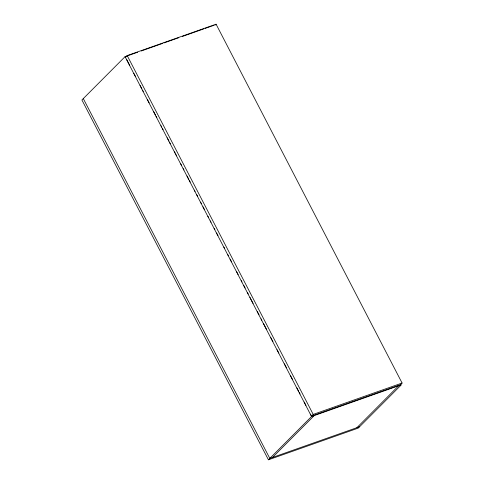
<?xml version="1.0" encoding="UTF-8"?>
<svg xmlns="http://www.w3.org/2000/svg" width="484" height="484" viewBox="0 0 484 484"><rect width="100%" height="100%" fill="white"/><g stroke="black" fill="none" stroke-linecap="round" stroke-linejoin="round"><path stroke-width="0.73" d="M125.495 57.269L127.195 55.569L216.088 24.2L402.089 383.038L400.395 384.738L312.21 415.859M127.722 55.757L125.023 56.707M215.241 25.053L216.088 24.2M311.502 416.107L313.196 414.407L402.089 383.038M268.42 459.8L358.214 428.116L401.375 384.792L311.539 416.524L125.072 56.658L81.911 99.982L268.42 459.8L311.581 416.476M272.504 457.459L314.279 415.526M356.908 427.668L398.683 385.742M128.429 55.509L137.692 52.205M141.195 51.002L162.521 43.445M163.937 42.943L178.832 37.691M182.335 36.481L203.655 28.931M205.077 28.429L211.46 26.172M212.125 25.973L214.188 25.21M359.6 426.719L269.812 458.409L83.296 98.591M127.195 55.569L313.196 414.407M126.542 59.284L129.67 65.322M133.838 73.368L135.581 76.72M140.1 85.444L141.836 88.796M142.532 90.139L143.228 91.476M147.402 99.529L149.139 102.88M153.658 111.598L155.394 114.956M156.09 116.293L156.786 117.636M160.96 125.683L161.656 127.026M162.352 128.369L163.047 129.712M167.216 137.758L168.958 141.11M169.648 142.453L170.344 143.796M174.518 151.843L175.214 153.186M175.91 154.529L176.606 155.866M180.774 163.919L181.47 165.256M183.212 168.613L183.908 169.951M187.036 175.988L188.772 179.34M189.468 180.683L190.164 182.026M194.338 190.073L195.028 191.416M196.77 194.768L197.466 196.111M200.594 202.149L201.29 203.492M203.026 206.843L204.417 209.524M207.896 216.233L208.592 217.576M210.328 220.928L211.024 222.271M214.152 228.303L214.848 229.646M216.584 233.004L217.975 235.684M223.886 247.088L224.582 248.425M227.71 254.463L228.406 255.806M230.148 259.158L231.533 261.844M236.404 271.234L238.14 274.585M241.268 280.623L241.964 281.966M243.706 285.318L245.098 287.998M247.53 292.693L248.225 294.036M249.962 297.388L253.09 303.426M257.264 311.472L259 314.83M261.088 318.853L261.784 320.196M263.52 323.548L266.648 329.586M270.822 337.632L272.909 341.656M277.078 349.708L278.82 353.06M284.38 363.793L286.467 367.816M290.642 375.862L292.378 379.22M296.898 387.938L298.634 391.29M299.33 392.633L300.026 393.976M304.2 402.022L305.936 405.374M310.456 414.098L311.151 415.435"/></g></svg>
